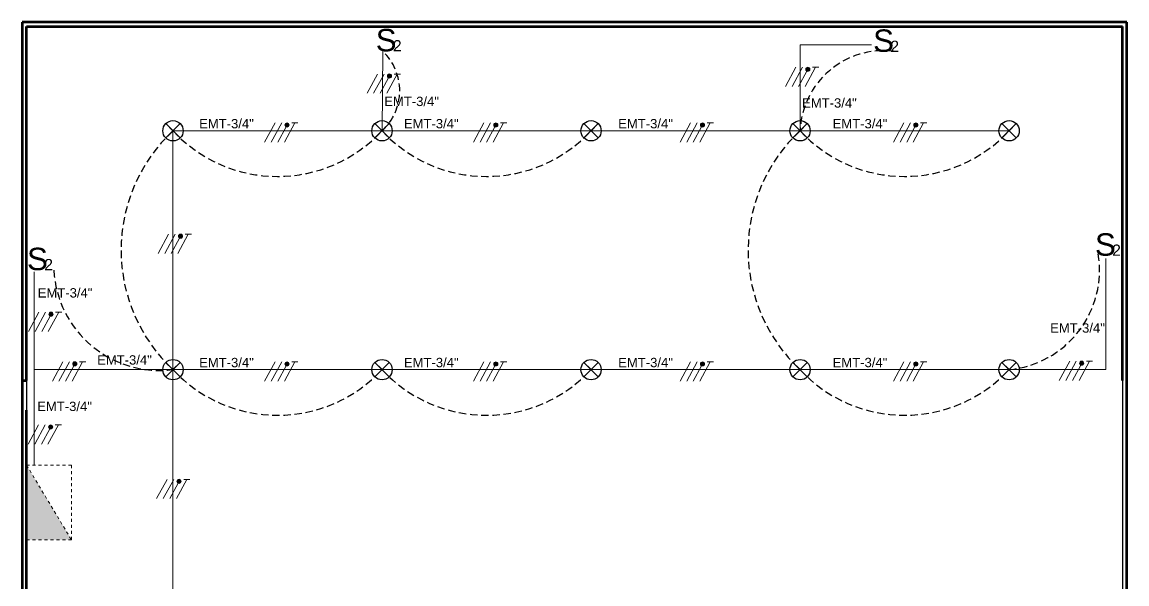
# Model space of a CAD drawing. Header units: metres. Extents: x 29 to 562, y -33 to 369.
# Drawn here: x 79.7 to 116.7, y 197.29 to 216.11 of the extents above; entities that cross this region are included whole.
import ezdxf

# ---------------------------------------------------------------- set-up
doc = ezdxf.new("R2010")
doc.units = ezdxf.units.M
doc.header["$LTSCALE"] = 2
doc.linetypes.add('DASHED', pattern=[0.75, 0.5, -0.25])
doc.linetypes.add('HIDDEN2', pattern=[0.1875, 0.125, -0.0625])
for name, color, linetype, lineweight in [('A-WALL', 7, 'Continuous', 60), ('Alambrado', 7, 'Continuous', 9), ('E-POWR', 7, 'DASHED', 15), ('Interruptores', 3, 'Continuous', 9), ('S-WALL', 7, 'Continuous', 60), ('TEXTO_ILUMINACION', 7, 'Continuous', 9), ('Tuberia', 1, 'Continuous', 9)]:
    doc.layers.add(name, color=color, linetype=linetype, lineweight=lineweight)
doc.layers.add('E-CABL', color=201, linetype='HIDDEN2')
doc.layers.add('S-PLAT', color=7, linetype='Continuous')
doc.styles.add('ROMANS', font='arial.ttf')
doc.styles.get("Standard").update_dxf_attribs({"font": 'arial.ttf'})

# ---------------------------------------------------------------- blocks, each defined once
blk = doc.blocks.new('RETIE-LAMPARAS')
for p, q in [((0, 20), (-14.1, 34.1)), ((-14.1, 34.1), (14.1, 5.9)), ((14.1, 34.1), (-14.1, 5.9)), ((0, 20), (14.1, 34.1))]:
    blk.add_line(p, q)
blk.add_circle((0, 20), 20)
blk = doc.blocks.new('Proteccion')
at = {"layer": 'Alambrado', "linetype": 'ByBlock'}
h = blk.add_hatch(color=256, dxfattribs=at)
h.dxf.hatch_style = 1
edge = h.paths.add_edge_path()
edge.add_arc((541.127, 92.917), 0.0755, 0, 360)
for points in [[(540.691, 92.99), (540.311, 92.287)], [(540.931, 92.99), (540.551, 92.288)], [(541.094, 92.849), (540.791, 92.289)], [(541.41, 92.99), (541.031, 92.29)], [(541.297, 92.989), (541.526, 92.99)]]:
    blk.add_lwpolyline(points, dxfattribs=at)
blk.add_circle((541.127, 92.917), 0.0755, dxfattribs=at)
blk = doc.blocks.new('INTERRUPTOR DOBLE')
at = {"layer": 'Interruptores', "color": 1, "attachment_point": 1}
for s, insert, char_height in [('S', (-0.061, 0.1647), 0.1529), ('2', (0.0566, 0.088), 0.0765)]:
    blk.add_mtext_dynamic_manual_height_columns(s, width=0.182788, gutter_width=12.5, heights=[0], dxfattribs=dict(at, insert=insert, char_height=char_height))
blk = doc.blocks.new('RETIE-TABLERO DE DISTRIBUCION')
h = blk.add_hatch(color=250)
h.dxf.hatch_style = 1
h.paths.add_polyline_path([(25, 30), (-25, 0), (25, 0)])
blk.add_lwpolyline([(-25, 0), (25, 30), (-25, 30)], close=True)
blk.add_lwpolyline([(-25, 0), (25, 0), (25, 30)])

msp = doc.modelspace()

# ---------------------------------------------------------------- linework, layer by layer
at = {"layer": 'A-WALL'}
for p, q in [((116.703, 216.11), (79.703, 216.11)), ((79.703, 216.11), (79.703, 177.11)), ((116.703, 177.11), (116.703, 216.11))]:
    msp.add_line(p, q, dxfattribs=at)
at = {"layer": 'E-CABL'}
for centre, radius, start, end in [((90.528, 213.812), 1.822, 312.4502, 46.4502), ((108.565, 212.345), 2.81, 83.4986, 177.4986), ((88.487, 208.468), 5.469, 133, 227), ((88.257, 215.711), 4.772, 222.8244, 317.1756), ((95.257, 215.711), 4.772, 222.8244, 317.1756), ((109.487, 208.468), 5.469, 133, 227), ((109.257, 215.711), 4.772, 222.8244, 317.1756), ((112.44, 207.802), 3.349, 275.4243, 9.4243), ((84.314, 207.994), 3.554, 183.159, 277.159), ((88.257, 207.711), 4.772, 222.8244, 317.1756), ((95.257, 207.711), 4.772, 222.8244, 317.1756), ((109.257, 207.711), 4.772, 222.8244, 317.1756)]:
    msp.add_arc(centre, radius, start, end, dxfattribs=at)
at = {"layer": 'S-PLAT'}
for p, q in [((79.853, 204.11), (79.853, 203.11)), ((116.553, 204.11), (116.553, 188.11))]:
    msp.add_line(p, q, dxfattribs=at)
at = {"layer": 'S-WALL'}
for p, q in [((79.853, 204.11), (79.853, 215.96)), ((79.853, 204.11), (79.853, 215.96)), ((79.853, 215.96), (116.553, 215.96)), ((116.553, 204.11), (116.553, 215.96)), ((79.703, 204.11), (79.853, 204.11)), ((79.853, 188.11), (79.853, 203.11))]:
    msp.add_line(p, q, dxfattribs=at)
at = {"layer": 'Tuberia'}
for p, q in [((105.757, 212.468), (105.757, 215.349)), ((105.757, 215.349), (108.146, 215.349)), ((91.757, 212.468), (91.783, 215.132)), ((84.757, 180.468), (84.757, 212.468)), ((84.757, 212.468), (112.757, 212.468)), ((116.002, 204.468), (116.002, 208.191)), ((80.112, 204.468), (80.112, 207.744)), ((84.757, 204.468), (80.112, 204.468)), ((80.112, 204.468), (80.112, 201.265)), ((84.757, 204.468), (112.757, 204.468)), ((112.757, 204.468), (116.002, 204.468))]:
    msp.add_line(p, q, dxfattribs=at)

# ---------------------------------------------------------------- block references
at = {"xscale": 0.017, "yscale": 0.017, "zscale": 0.017}
for p in [(84.757, 212.128), (91.757, 212.128), (98.757, 212.128), (105.757, 212.128), (112.757, 212.128), (84.757, 204.128), (91.757, 204.128), (98.757, 204.128), (105.757, 204.128), (112.757, 204.128)]:
    msp.add_blockref('RETIE-LAMPARAS', p, dxfattribs=at)
at = {"layer": 'E-POWR', "xscale": 0.05, "yscale": 0.05, "zscale": 0.05, "rotation": 270}
msp.add_blockref('RETIE-TABLERO DE DISTRIBUCION', (79.855, 200.018), dxfattribs=at)
at = {"layer": 'Interruptores', "color": 0, "xscale": 4.90888206356489, "yscale": 4.90888206356489, "zscale": 4.90888206356489}
for p in [(91.845, 215.073), (108.504, 215.055), (115.933, 208.227), (80.168, 207.743)]:
    msp.add_blockref('INTERRUPTOR DOBLE', p, dxfattribs=at)
at = {"layer": 'Tuberia', "xscale": 0.9187222712515778, "yscale": 0.9187222712515778, "zscale": 0.9187222712515778}
for p in [(-405.139, 128.939), (-391.128, 129.164), (-408.569, 127.299), (-401.576, 127.299), (-394.654, 127.299), (-387.509, 127.299), (-412.136, 123.575), (-416.476, 120.96), (-415.678, 119.299), (-408.569, 119.295), (-401.576, 119.295), (-394.654, 119.295), (-387.509, 119.295), (-381.956, 119.319), (-416.487, 117.184), (-412.186, 115.362)]:
    msp.add_blockref('Proteccion', p, dxfattribs=at)

# ---------------------------------------------------------------- texts
at = {"layer": 'TEXTO_ILUMINACION', "char_height": 0.3131, "width": 7.46276, "attachment_point": 1, "style": 'ROMANS'}
for insert in [(91.832, 213.61), (105.825, 213.558), (85.632, 212.864), (92.49, 212.864), (99.667, 212.864), (106.848, 212.864), (80.227, 207.197), (114.133, 206.02), (82.216, 204.95), (85.632, 204.863), (92.49, 204.863), (99.667, 204.863), (106.848, 204.863), (80.21, 203.395)]:
    msp.add_mtext('EMT-3/4"', dxfattribs=dict(at, insert=insert))

doc.saveas('drawing.dxf')
